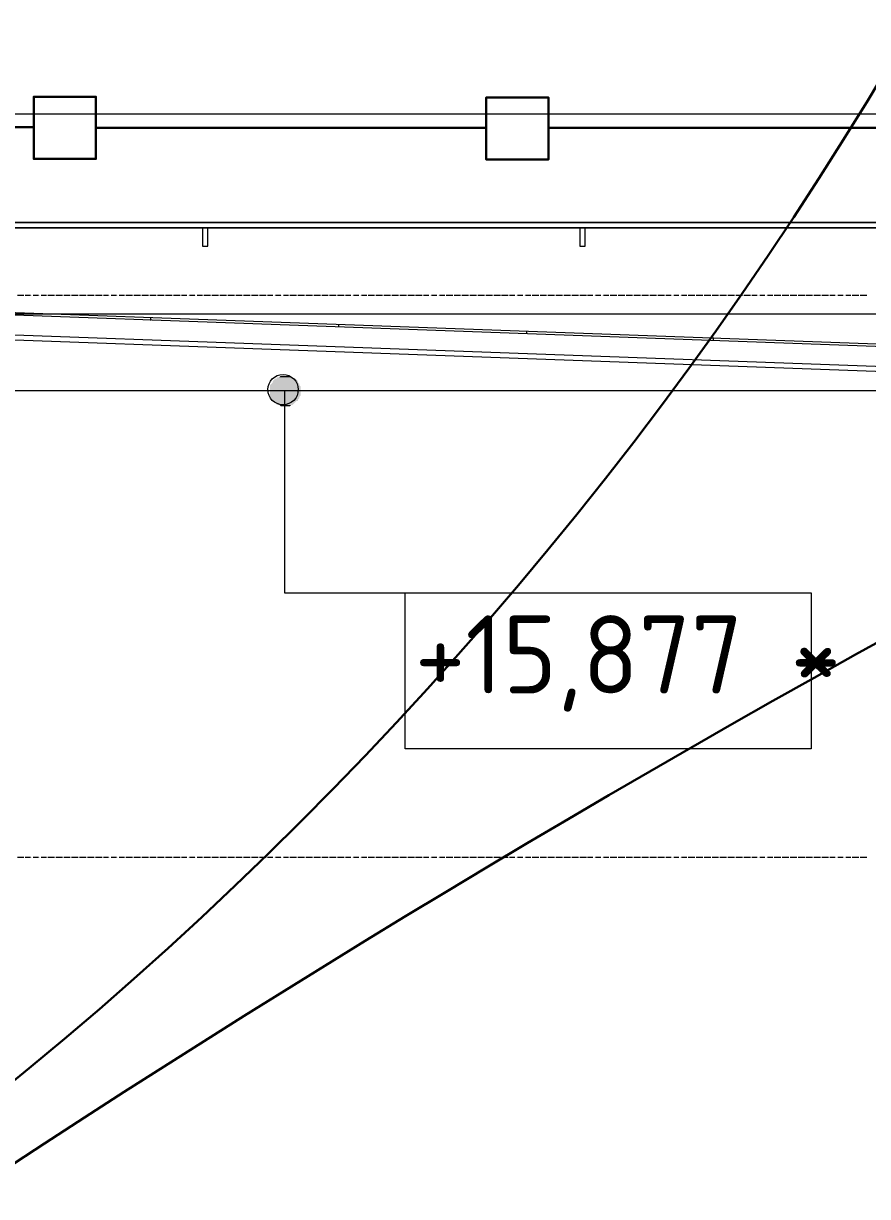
# Model space of a CAD drawing. Header units: millimetres. Extents: x -42533 to 645315, y 3457 to 82611.
# Drawn here: x 575676 to 578377, y 10985 to 14742 of the extents above; entities that cross this region are included whole.
import ezdxf

# ---------------------------------------------------------------- set-up
doc = ezdxf.new("R2010")
doc.units = ezdxf.units.MM
for name, color, linetype, true_color in [('PDF _!ЭОМ.Молниезащита', 7, 'Continuous', 0x954a95), ('PDF _Аннотация', 7, 'Continuous', 0xbababa), ('PDF _Антураж', 7, 'Continuous', 0xbababa), ('PDF _Крыша штриховка', 7, 'Continuous', 0xbababa), ('PDF _Ограждение', 7, 'Continuous', 0xbababa), ('PDF _Оси', 7, 'Continuous', 0xbababa), ('PDF _Отметки', 7, 'Continuous', 0xbababa)]:
    doc.layers.add(name, color=color, linetype=linetype, true_color=true_color)
doc.layers.add('PDF _Линии', color=7, linetype='Continuous')
doc.layers.add('PDF _Текст', color=7, linetype='Continuous')
doc.styles.add('PDF GOST Common', font='GOST_Common.ttf')

msp = doc.modelspace()

# ---------------------------------------------------------------- linework, layer by layer
at = {"layer": 'PDF _!ЭОМ.Молниезащита', "color": 5, "lineweight": 30}
for points in [[(574459.3, 14409.6), (575458.9, 14409.6), (575708.8, 14409.6), (575708.8, 14507.1), (575907.8, 14507.1), (575907.8, 14308), (575708.8, 14308), (575708.8, 14409.6)], [(575907.8, 14407.5), (576907.4, 14407.5), (577157.2, 14407.5), (577157.2, 14504.9), (577356.3, 14504.9), (577356.3, 14305.9), (577157.2, 14305.9), (577157.2, 14407.5)], [(577356.3, 14407.5), (578355.9, 14407.5), (578605.7, 14407.5), (578605.7, 14504.9), (578804.8, 14504.9), (578804.8, 14305.9), (578605.7, 14305.9), (578605.7, 14407.5)]]:
    msp.add_lwpolyline(points, dxfattribs=at)
at = {"layer": 'PDF _!ЭОМ.Молниезащита', "color": 116, "lineweight": 30, "true_color": 0x136734}
msp.add_circle((567904.4, 20845.7), 12246.5, dxfattribs=at)
at = {"layer": 'PDF _!ЭОМ.Молниезащита', "lineweight": 13}
msp.add_arc((567008.4, 20453.1), 17757.8, 299.14304, 50.43064, dxfattribs=at)
at = {"layer": 'PDF _!ЭОМ.Молниезащита', "lineweight": 30}
msp.add_arc((599431.9, -25184.2), 43378.4, 98.91182, 124.50339, dxfattribs=at)
at = {"layer": 'PDF _Аннотация', "color": 8, "lineweight": 20}
msp.add_lwpolyline([(578197.5, 12918.5), (578197.5, 12418.7), (576897.2, 12418.7), (576897.2, 12918.5)], close=True, dxfattribs=at)
at = {"layer": 'PDF _Антураж', "color": 8, "lineweight": 18}
for points in [[(572746.6, 14087.4), (572746.6, 13922.3), (579256.3, 13685.1), (579286, 13507.2), (579510.4, 13507.2), (579540.1, 13689.3), (584770.7, 13884.1)], [(579252.1, 13676.6), (572746.6, 13913.8), (572746.6, 13905.3), (572746.6, 13901.1), (572746.6, 13905.3), (572746.6, 13846), (572746.6, 13841.8), (572746.6, 13846), (572746.6, 13837.5), (572746.6, 13833.3), (572746.6, 13850.3), (579252.1, 13613.1)]]:
    msp.add_lwpolyline(points, dxfattribs=at)
at = {"layer": 'PDF _Крыша штриховка', "color": 8, "lineweight": 9}
for points in [[(576084, 13791), (576084, 13799.4)], [(576685.5, 13769.8), (576685.5, 13778.3)], [(577286.9, 13748.6), (577286.9, 13757.1)], [(577884.1, 13727.4), (577884.1, 13735.9)]]:
    msp.add_lwpolyline(points, dxfattribs=at)
at = {"layer": 'PDF _Линии', "color": 8, "lineweight": 9}
for points in [[(553827.3, 24730.9), (582318.5, 24654.6), (582229.5, 32125.8), (589577.9, 32125.8), (589577.9, 54975.5), (598506, 54975.5), (598785.5, 20686.1), (592369, 20686.1), (592432.5, 12524.6), (585626.3, 12571.2), (585592.4, 14451.7), (550752.4, 14451.7), (550752.4, 12478), (543802.2, 12478), (543764.1, 20783.5), (537415.3, 20800.5), (537356, 32655.2)], [(551514.8, 11838.5), (551514.8, 13812.1), (584931.7, 13812.1), (584969.8, 11825.8)]]:
    msp.add_lwpolyline(points, dxfattribs=at)
msp.add_lwpolyline([(579256.3, 13566.5), (579252.1, 13596.1), (572746.6, 13833.3), (572746.6, 13710.5), (563064.6, 13710.5), (563064.6, 13820.6), (556859.8, 13604.6), (556851.3, 13566.5)], close=True, dxfattribs=at)
at = {"layer": 'PDF _Ограждение', "color": 8, "lineweight": 9}
msp.add_lwpolyline([(585101.1, 14087.4), (572738.1, 14087.4), (585101.1, 14087.4), (585304.4, 14087.4), (585304.4, 14104.4), (585101.1, 14104.4), (572738.1, 14104.4), (585101.1, 14104.4)], dxfattribs=at)
for points in [[(576266.2, 14028.1), (576266.2, 14066.3), (576266.2, 14087.4), (576249.2, 14087.4), (576249.2, 14066.3), (576249.2, 14028.1)], [(577473.2, 14028.1), (577473.2, 14066.3), (577473.2, 14087.4), (577456.3, 14087.4), (577456.3, 14066.3), (577456.3, 14028.1)]]:
    msp.add_lwpolyline(points, close=True, dxfattribs=at)
at = {"layer": 'PDF _Оси', "color": 8, "lineweight": 9}
for points in [[(575656.3, 13871.4), (575677.4, 13871.4)], [(575681.7, 13871.4), (575698.6, 13871.4)], [(575702.9, 13871.4), (575702.9, 13871.4)], [(575707.1, 13871.4), (575724, 13871.4)], [(575728.3, 13871.4), (575728.3, 13871.4)], [(575732.5, 13871.4), (575749.4, 13871.4)], [(575753.7, 13871.4), (575774.9, 13871.4)], [(575779.1, 13871.4), (575800.3, 13871.4)], [(575804.5, 13871.4), (575825.7, 13871.4)], [(575829.9, 13871.4), (575851.1, 13871.4)], [(575855.3, 13871.4), (575876.5, 13871.4)], [(575880.7, 13871.4), (575901.9, 13871.4)], [(575906.2, 13871.4), (575927.3, 13871.4)], [(575931.6, 13871.4), (575948.5, 13871.4)], [(575952.7, 13871.4), (575952.7, 13871.4)], [(575957, 13871.4), (575973.9, 13871.4)], [(575978.2, 13871.4), (575978.2, 13871.4)], [(575982.4, 13871.4), (575999.3, 13871.4)], [(576003.6, 13871.4), (576024.7, 13871.4)], [(576029, 13871.4), (576050.2, 13871.4)], [(576054.4, 13871.4), (576075.6, 13871.4)], [(576079.8, 13871.4), (576101, 13871.4)], [(576105.2, 13871.4), (576126.4, 13871.4)], [(576130.6, 13871.4), (576151.8, 13871.4)], [(576156, 13871.4), (576177.2, 13871.4)], [(576181.5, 13871.4), (576198.4, 13871.4)], [(576202.6, 13871.4), (576202.6, 13871.4)], [(576206.9, 13871.4), (576223.8, 13871.4)], [(576228, 13871.4), (576228, 13871.4)], [(576232.3, 13871.4), (576249.2, 13871.4)], [(576253.5, 13871.4), (576274.6, 13871.4)], [(576278.9, 13871.4), (576300, 13871.4)], [(576304.3, 13871.4), (576325.5, 13871.4)], [(576329.7, 13871.4), (576350.9, 13871.4)], [(576355.1, 13871.4), (576376.3, 13871.4)], [(576380.5, 13871.4), (576401.7, 13871.4)], [(576405.9, 13871.4), (576427.1, 13871.4)], [(576431.3, 13871.4), (576452.5, 13871.4)], [(576456.8, 13871.4), (576473.7, 13871.4)], [(576477.9, 13871.4), (576477.9, 13871.4)], [(576482.2, 13871.4), (576499.1, 13871.4)], [(576503.3, 13871.4), (576503.3, 13871.4)], [(576507.6, 13871.4), (576524.5, 13871.4)], [(576528.8, 13871.4), (576549.9, 13871.4)], [(576554.2, 13871.4), (576575.3, 13871.4)], [(576579.6, 13871.4), (576600.8, 13871.4)], [(576605, 13871.4), (576626.2, 13871.4)], [(576630.4, 13871.4), (576651.6, 13871.4)], [(576655.8, 13871.4), (576677, 13871.4)], [(576681.2, 13871.4), (576702.4, 13871.4)], [(576706.6, 13871.4), (576723.6, 13871.4)], [(576727.8, 13871.4), (576727.8, 13871.4)], [(576732, 13871.4), (576749, 13871.4)], [(576753.2, 13871.4), (576753.2, 13871.4)], [(576757.5, 13871.4), (576774.4, 13871.4)], [(576778.6, 13871.4), (576799.8, 13871.4)], [(576804, 13871.4), (576825.2, 13871.4)], [(576829.5, 13871.4), (576850.6, 13871.4)], [(576854.9, 13871.4), (576876, 13871.4)], [(576880.3, 13871.4), (576901.5, 13871.4)], [(576905.7, 13871.4), (576926.9, 13871.4)], [(576931.1, 13871.4), (576952.3, 13871.4)], [(576956.5, 13871.4), (576973.5, 13871.4)], [(576977.7, 13871.4), (576977.7, 13871.4)], [(576981.9, 13871.4), (576998.9, 13871.4)], [(577003.1, 13871.4), (577003.1, 13871.4)], [(577007.3, 13871.4), (577024.3, 13871.4)], [(577028.5, 13871.4), (577049.7, 13871.4)], [(577053.9, 13871.4), (577075.1, 13871.4)], [(577079.3, 13871.4), (577100.5, 13871.4)], [(577104.8, 13871.4), (577125.9, 13871.4)], [(577130.2, 13871.4), (577151.3, 13871.4)], [(577155.6, 13871.4), (577176.8, 13871.4)], [(577181, 13871.4), (577202.2, 13871.4)], [(577206.4, 13871.4), (577227.6, 13871.4)], [(577231.8, 13871.4), (577248.8, 13871.4)], [(577253, 13871.4), (577253, 13871.4)], [(577257.2, 13871.4), (577274.2, 13871.4)], [(577278.4, 13871.4), (577278.4, 13871.4)], [(577282.6, 13871.4), (577299.6, 13871.4)], [(577303.8, 13871.4), (577325, 13871.4)], [(577329.2, 13871.4), (577350.4, 13871.4)], [(577354.6, 13871.4), (577375.8, 13871.4)], [(577380.1, 13871.4), (577401.2, 13871.4)], [(577405.5, 13871.4), (577426.6, 13871.4)], [(577430.9, 13871.4), (577452.1, 13871.4)], [(577456.3, 13871.4), (577477.5, 13871.4)], [(577481.7, 13871.4), (577498.6, 13871.4)], [(577502.9, 13871.4), (577502.9, 13871.4)], [(577507.1, 13871.4), (577524.1, 13871.4)], [(577528.3, 13871.4), (577528.3, 13871.4)], [(577532.5, 13871.4), (577549.5, 13871.4)], [(577553.7, 13871.4), (577574.9, 13871.4)], [(577579.1, 13871.4), (577600.3, 13871.4)], [(577604.5, 13871.4), (577625.7, 13871.4)], [(577629.9, 13871.4), (577651.1, 13871.4)], [(577655.4, 13871.4), (577676.5, 13871.4)], [(577680.8, 13871.4), (577701.9, 13871.4)], [(577706.2, 13871.4), (577727.4, 13871.4)], [(577731.6, 13871.4), (577748.5, 13871.4)], [(577752.8, 13871.4), (577752.8, 13871.4)], [(577757, 13871.4), (577773.9, 13871.4)], [(577778.2, 13871.4), (577778.2, 13871.4)], [(577782.4, 13871.4), (577799.4, 13871.4)], [(577803.6, 13871.4), (577824.8, 13871.4)], [(577829, 13871.4), (577850.2, 13871.4)], [(577854.4, 13871.4), (577875.6, 13871.4)], [(577879.8, 13871.4), (577901, 13871.4)], [(577905.2, 13871.4), (577926.4, 13871.4)], [(577930.7, 13871.4), (577951.8, 13871.4)], [(577956.1, 13871.4), (577977.2, 13871.4)], [(577981.5, 13871.4), (578002.7, 13871.4)], [(578006.9, 13871.4), (578023.8, 13871.4)], [(578028.1, 13871.4), (578028.1, 13871.4)], [(578032.3, 13871.4), (578049.2, 13871.4)], [(578053.5, 13871.4), (578053.5, 13871.4)], [(578057.7, 13871.4), (578074.7, 13871.4)], [(578078.9, 13871.4), (578100.1, 13871.4)], [(578104.3, 13871.4), (578125.5, 13871.4)], [(578129.7, 13871.4), (578150.9, 13871.4)], [(578155.1, 13871.4), (578176.3, 13871.4)], [(578180.5, 13871.4), (578201.7, 13871.4)], [(578205.9, 13871.4), (578227.1, 13871.4)], [(578231.4, 13871.4), (578252.5, 13871.4)], [(578256.8, 13871.4), (578273.7, 13871.4)], [(578277.9, 13871.4), (578277.9, 13871.4)], [(578282.2, 13871.4), (578299.1, 13871.4)], [(578303.4, 13871.4), (578303.4, 13871.4)], [(578307.6, 13871.4), (578324.5, 13871.4)], [(578328.8, 13871.4), (578350, 13871.4)], [(578354.2, 13871.4), (578375.4, 13871.4)], [(575656.3, 12071.4), (575677.4, 12071.4)], [(575681.7, 12071.4), (575698.6, 12071.4)], [(575702.9, 12071.4), (575702.9, 12071.4)], [(575707.1, 12071.4), (575724, 12071.4)], [(575728.3, 12071.4), (575728.3, 12071.4)], [(575732.5, 12071.4), (575749.4, 12071.4)], [(575753.7, 12071.4), (575774.9, 12071.4)], [(575779.1, 12071.4), (575800.3, 12071.4)], [(575804.5, 12071.4), (575825.7, 12071.4)], [(575829.9, 12071.4), (575851.1, 12071.4)], [(575855.3, 12071.4), (575876.5, 12071.4)], [(575880.7, 12071.4), (575901.9, 12071.4)], [(575906.2, 12071.4), (575927.3, 12071.4)], [(575931.6, 12071.4), (575948.5, 12071.4)], [(575952.7, 12071.4), (575952.7, 12071.4)], [(575957, 12071.4), (575973.9, 12071.4)], [(575978.2, 12071.4), (575978.2, 12071.4)], [(575982.4, 12071.4), (575999.3, 12071.4)], [(576003.6, 12071.4), (576024.7, 12071.4)], [(576029, 12071.4), (576050.2, 12071.4)], [(576054.4, 12071.4), (576075.6, 12071.4)], [(576079.8, 12071.4), (576101, 12071.4)], [(576105.2, 12071.4), (576126.4, 12071.4)], [(576130.6, 12071.4), (576151.8, 12071.4)], [(576156, 12071.4), (576177.2, 12071.4)], [(576181.5, 12071.4), (576198.4, 12071.4)], [(576202.6, 12071.4), (576202.6, 12071.4)], [(576206.9, 12071.4), (576223.8, 12071.4)], [(576228, 12071.4), (576228, 12071.4)], [(576232.3, 12071.4), (576249.2, 12071.4)], [(576253.5, 12071.4), (576274.6, 12071.4)], [(576278.9, 12071.4), (576300, 12071.4)], [(576304.3, 12071.4), (576325.5, 12071.4)], [(576329.7, 12071.4), (576350.9, 12071.4)], [(576355.1, 12071.4), (576376.3, 12071.4)], [(576380.5, 12071.4), (576401.7, 12071.4)], [(576405.9, 12071.4), (576427.1, 12071.4)], [(576431.3, 12071.4), (576452.5, 12071.4)], [(576456.8, 12071.4), (576473.7, 12071.4)], [(576477.9, 12071.4), (576477.9, 12071.4)], [(576482.2, 12071.4), (576499.1, 12071.4)], [(576503.3, 12071.4), (576503.3, 12071.4)], [(576507.6, 12071.4), (576524.5, 12071.4)], [(576528.8, 12071.4), (576549.9, 12071.4)], [(576554.2, 12071.4), (576575.3, 12071.4)], [(576579.6, 12071.4), (576600.8, 12071.4)], [(576605, 12071.4), (576626.2, 12071.4)], [(576630.4, 12071.4), (576651.6, 12071.4)], [(576655.8, 12071.4), (576677, 12071.4)], [(576681.2, 12071.4), (576702.4, 12071.4)], [(576706.6, 12071.4), (576723.6, 12071.4)], [(576727.8, 12071.4), (576727.8, 12071.4)], [(576732, 12071.4), (576749, 12071.4)], [(576753.2, 12071.4), (576753.2, 12071.4)], [(576757.5, 12071.4), (576774.4, 12071.4)], [(576778.6, 12071.4), (576799.8, 12071.4)], [(576804, 12071.4), (576825.2, 12071.4)], [(576829.5, 12071.4), (576850.6, 12071.4)], [(576854.9, 12071.4), (576876, 12071.4)], [(576880.3, 12071.4), (576901.5, 12071.4)], [(576905.7, 12071.4), (576926.9, 12071.4)], [(576931.1, 12071.4), (576952.3, 12071.4)], [(576956.5, 12071.4), (576973.5, 12071.4)], [(576977.7, 12071.4), (576977.7, 12071.4)], [(576981.9, 12071.4), (576998.9, 12071.4)], [(577003.1, 12071.4), (577003.1, 12071.4)], [(577007.3, 12071.4), (577024.3, 12071.4)], [(577028.5, 12071.4), (577049.7, 12071.4)], [(577053.9, 12071.4), (577075.1, 12071.4)], [(577079.3, 12071.4), (577100.5, 12071.4)], [(577104.8, 12071.4), (577125.9, 12071.4)], [(577130.2, 12071.4), (577151.3, 12071.4)], [(577155.6, 12071.4), (577176.8, 12071.4)], [(577181, 12071.4), (577202.2, 12071.4)], [(577206.4, 12071.4), (577227.6, 12071.4)], [(577231.8, 12071.4), (577248.8, 12071.4)], [(577253, 12071.4), (577253, 12071.4)], [(577257.2, 12071.4), (577274.2, 12071.4)], [(577278.4, 12071.4), (577278.4, 12071.4)], [(577282.6, 12071.4), (577299.6, 12071.4)], [(577303.8, 12071.4), (577325, 12071.4)], [(577329.2, 12071.4), (577350.4, 12071.4)], [(577354.6, 12071.4), (577375.8, 12071.4)], [(577380.1, 12071.4), (577401.2, 12071.4)], [(577405.5, 12071.4), (577426.6, 12071.4)], [(577430.9, 12071.4), (577452.1, 12071.4)], [(577456.3, 12071.4), (577477.5, 12071.4)], [(577481.7, 12071.4), (577498.6, 12071.4)], [(577502.9, 12071.4), (577502.9, 12071.4)], [(577507.1, 12071.4), (577524.1, 12071.4)], [(577528.3, 12071.4), (577528.3, 12071.4)], [(577532.5, 12071.4), (577549.5, 12071.4)], [(577553.7, 12071.4), (577574.9, 12071.4)], [(577579.1, 12071.4), (577600.3, 12071.4)], [(577604.5, 12071.4), (577625.7, 12071.4)], [(577629.9, 12071.4), (577651.1, 12071.4)], [(577655.4, 12071.4), (577676.5, 12071.4)], [(577680.8, 12071.4), (577701.9, 12071.4)], [(577706.2, 12071.4), (577727.4, 12071.4)], [(577731.6, 12071.4), (577748.5, 12071.4)], [(577752.8, 12071.4), (577752.8, 12071.4)], [(577757, 12071.4), (577773.9, 12071.4)], [(577778.2, 12071.4), (577778.2, 12071.4)], [(577782.4, 12071.4), (577799.4, 12071.4)], [(577803.6, 12071.4), (577824.8, 12071.4)], [(577829, 12071.4), (577850.2, 12071.4)], [(577854.4, 12071.4), (577875.6, 12071.4)], [(577879.8, 12071.4), (577901, 12071.4)], [(577905.2, 12071.4), (577926.4, 12071.4)], [(577930.7, 12071.4), (577951.8, 12071.4)], [(577956.1, 12071.4), (577977.2, 12071.4)], [(577981.5, 12071.4), (578002.7, 12071.4)], [(578006.9, 12071.4), (578023.8, 12071.4)], [(578028.1, 12071.4), (578028.1, 12071.4)], [(578032.3, 12071.4), (578049.2, 12071.4)], [(578053.5, 12071.4), (578053.5, 12071.4)], [(578057.7, 12071.4), (578074.7, 12071.4)], [(578078.9, 12071.4), (578100.1, 12071.4)], [(578104.3, 12071.4), (578125.5, 12071.4)], [(578129.7, 12071.4), (578150.9, 12071.4)], [(578155.1, 12071.4), (578176.3, 12071.4)], [(578180.5, 12071.4), (578201.7, 12071.4)], [(578205.9, 12071.4), (578227.1, 12071.4)], [(578231.4, 12071.4), (578252.5, 12071.4)], [(578256.8, 12071.4), (578273.7, 12071.4)], [(578277.9, 12071.4), (578277.9, 12071.4)], [(578282.2, 12071.4), (578299.1, 12071.4)], [(578303.4, 12071.4), (578303.4, 12071.4)], [(578307.6, 12071.4), (578324.5, 12071.4)], [(578328.8, 12071.4), (578350, 12071.4)], [(578354.2, 12071.4), (578375.4, 12071.4)]]:
    msp.add_lwpolyline(points, dxfattribs=at)
at = {"layer": 'PDF _Отметки', "color": 8, "lineweight": 20}
msp.add_lwpolyline([(576511.8, 13566.5), (576511.8, 12918.5), (577545.2, 12918.5)], dxfattribs=at)
at = {"layer": 'PDF _Отметки', "lineweight": 9}
msp.add_circle((576506.7, 13569.1), 48.7, dxfattribs=at)
at = {"layer": 'PDF _Отметки', "transparency": 33554559}
for points in [[(576477.9, 13600.4), (576554.2, 13596.1), (576473.7, 13596.1)], [(576482.2, 13604.6), (576549.9, 13600.4), (576477.9, 13600.4)], [(576549.9, 13600.4), (576477.9, 13600.4), (576554.2, 13596.1)], [(576486.4, 13604.6), (576545.7, 13604.6), (576482.2, 13604.6)], [(576545.7, 13604.6), (576482.2, 13604.6), (576549.9, 13600.4)], [(576494.9, 13608.8), (576537.2, 13608.8), (576486.4, 13608.8)], [(576537.2, 13608.8), (576486.4, 13608.8), (576541.5, 13604.6)], [(576486.4, 13608.8), (576541.5, 13604.6), (576486.4, 13604.6)], [(576541.5, 13604.6), (576486.4, 13604.6), (576545.7, 13604.6)], [(576499.1, 13613.1), (576533, 13608.8), (576494.9, 13608.8)], [(576533, 13608.8), (576494.9, 13608.8), (576537.2, 13608.8)], [(576503.3, 13613.1), (576528.8, 13613.1), (576499.1, 13613.1)], [(576528.8, 13613.1), (576499.1, 13613.1), (576533, 13608.8)], [(576507.6, 13613.1), (576524.5, 13613.1), (576503.3, 13613.1)], [(576524.5, 13613.1), (576503.3, 13613.1), (576528.8, 13613.1)], [(576516, 13613.1), (576520.3, 13613.1), (576507.6, 13613.1)], [(576520.3, 13613.1), (576507.6, 13613.1), (576524.5, 13613.1)], [(576469.5, 13587.7), (576558.4, 13583.4), (576465.2, 13583.4)], [(576558.4, 13583.4), (576465.2, 13583.4), (576562.6, 13579.2)], [(576465.2, 13583.4), (576562.6, 13579.2), (576465.2, 13579.2)], [(576562.6, 13579.2), (576465.2, 13579.2), (576562.6, 13575)], [(576465.2, 13579.2), (576562.6, 13575), (576465.2, 13575)], [(576562.6, 13575), (576465.2, 13575), (576562.6, 13570.7)], [(576465.2, 13575), (576562.6, 13570.7), (576465.2, 13570.7)], [(576562.6, 13570.7), (576465.2, 13570.7), (576562.6, 13566.5)], [(576465.2, 13570.7), (576562.6, 13566.5), (576465.2, 13566.5)], [(576562.6, 13566.5), (576465.2, 13566.5), (576562.6, 13562.3)], [(576465.2, 13566.5), (576562.6, 13562.3), (576465.2, 13562.3)], [(576562.6, 13562.3), (576465.2, 13562.3), (576562.6, 13553.8)], [(576465.2, 13562.3), (576562.6, 13553.8), (576465.2, 13553.8)], [(576473.7, 13591.9), (576558.4, 13587.7), (576469.5, 13587.7)], [(576558.4, 13587.7), (576469.5, 13587.7), (576558.4, 13583.4)], [(576554.2, 13596.1), (576473.7, 13596.1), (576554.2, 13591.9)], [(576473.7, 13596.1), (576554.2, 13591.9), (576473.7, 13591.9)], [(576554.2, 13591.9), (576473.7, 13591.9), (576558.4, 13587.7)], [(576562.6, 13553.8), (576465.2, 13553.8), (576562.6, 13549.5)], [(576465.2, 13553.8), (576562.6, 13549.5), (576465.2, 13549.5)], [(576562.6, 13549.5), (576465.2, 13549.5), (576558.4, 13545.3)], [(576465.2, 13549.5), (576558.4, 13545.3), (576465.2, 13545.3)], [(576558.4, 13545.3), (576465.2, 13545.3), (576558.4, 13541.1)], [(576465.2, 13545.3), (576558.4, 13541.1), (576469.5, 13541.1)], [(576558.4, 13541.1), (576469.5, 13541.1), (576554.2, 13536.8)], [(576469.5, 13541.1), (576554.2, 13536.8), (576473.7, 13536.8)], [(576554.2, 13536.8), (576473.7, 13536.8), (576554.2, 13532.6)], [(576473.7, 13536.8), (576554.2, 13532.6), (576473.7, 13532.6)], [(576554.2, 13532.6), (576473.7, 13532.6), (576549.9, 13532.6)], [(576473.7, 13532.6), (576549.9, 13532.6), (576477.9, 13532.6)], [(576549.9, 13532.6), (576477.9, 13532.6), (576545.7, 13528.4)], [(576477.9, 13532.6), (576545.7, 13528.4), (576482.2, 13528.4)], [(576545.7, 13528.4), (576482.2, 13528.4), (576541.5, 13524.1)], [(576482.2, 13528.4), (576541.5, 13524.1), (576486.4, 13524.1)], [(576541.5, 13524.1), (576486.4, 13524.1), (576537.2, 13519.9)], [(576486.4, 13524.1), (576537.2, 13519.9), (576486.4, 13519.9)], [(576537.2, 13519.9), (576486.4, 13519.9), (576533, 13519.9)], [(576486.4, 13519.9), (576533, 13519.9), (576494.9, 13519.9)], [(576533, 13519.9), (576494.9, 13519.9), (576528.8, 13515.7)], [(576494.9, 13519.9), (576528.8, 13515.7), (576499.1, 13515.7)], [(576528.8, 13515.7), (576499.1, 13515.7), (576524.5, 13515.7)], [(576499.1, 13515.7), (576524.5, 13515.7), (576503.3, 13515.7)], [(576503.3, 13515.7), (576507.6, 13515.7), (576520.3, 13515.7)], [(576503.3, 13515.7), (576524.5, 13515.7), (576520.3, 13515.7)], [(576507.6, 13515.7), (576520.3, 13515.7), (576516, 13515.7)]]:
    msp.add_solid(points, dxfattribs=at)

# ---------------------------------------------------------------- texts
at = {"layer": 'PDF _Текст', "color": 7, "insert": (576928.2, 12692), "char_height": 250.03, "attachment_point": 4, "style": 'PDF GOST Common'}
msp.add_mtext('+15,877 *', dxfattribs=at)

doc.saveas('drawing.dxf')
